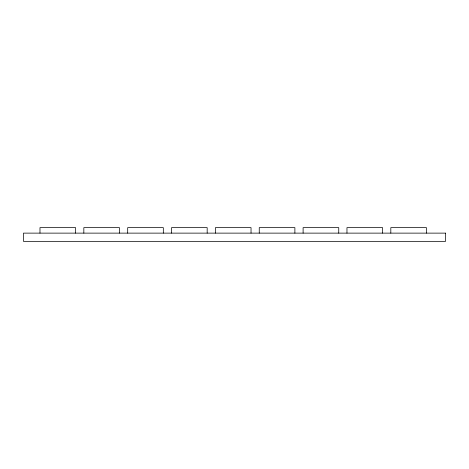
<?xml version="1.0" encoding="UTF-8"?>
<svg xmlns="http://www.w3.org/2000/svg" width="469" height="469" viewBox="0 0 469 469"><rect width="100%" height="100%" fill="white"/><g stroke="black" fill="none" stroke-linecap="round" stroke-linejoin="round"><path stroke-width="0.7" d="M426.45 233.128L426.45 227.647L390.818 227.647L390.818 233.128M382.593 233.128L382.593 227.647L346.966 227.647L346.966 233.128M338.741 233.128L338.741 227.647L303.109 227.647L303.109 233.128M294.884 233.128L294.884 227.647L259.251 227.647L259.251 233.128M251.032 233.128L251.032 227.647L215.4 227.647L215.4 233.128M207.175 233.128L207.175 227.647L171.543 227.647L171.543 233.128M163.323 233.128L163.323 227.647L127.691 227.647L127.691 233.128M119.466 233.128L119.466 227.647L83.834 227.647L83.834 233.128M75.615 233.128L75.615 227.647L39.982 227.647L39.982 233.128M445.55 233.128L23.45 233.128L23.45 241.353L445.55 241.353L445.55 233.128"/></g></svg>
